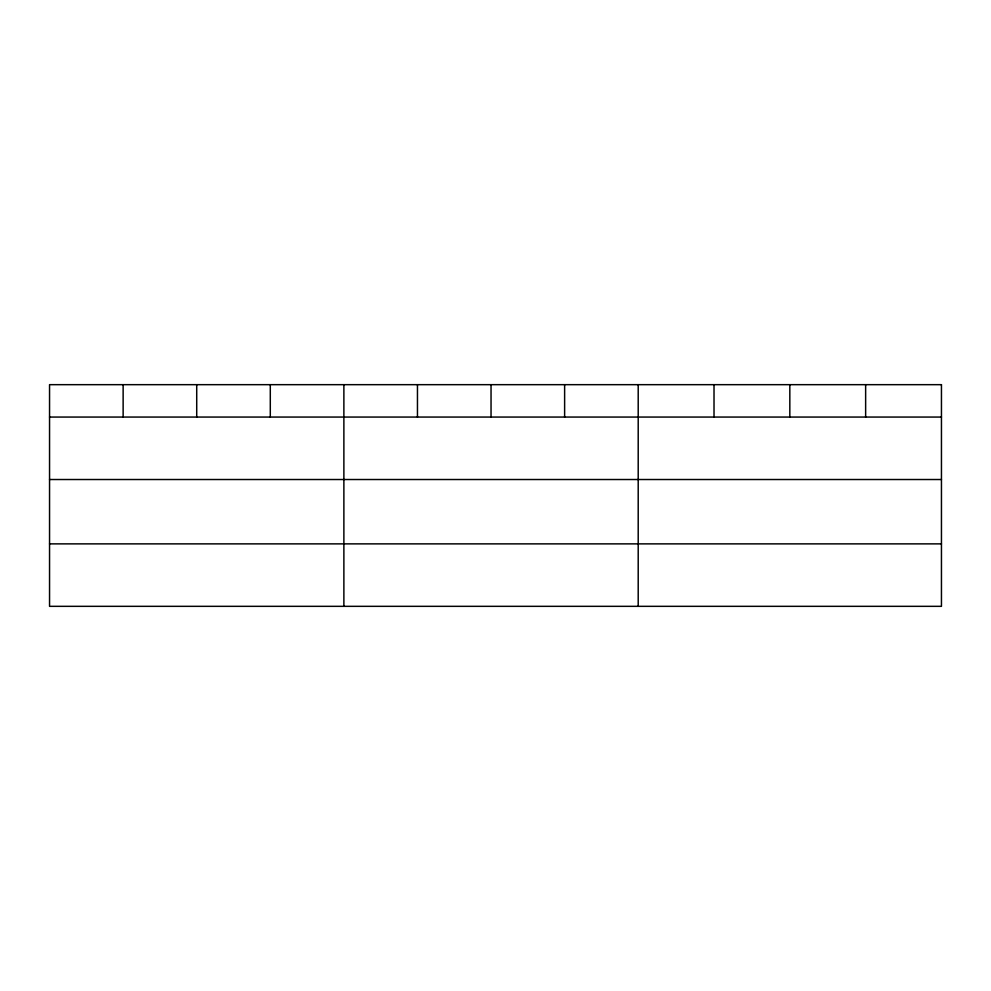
<?xml version="1.0" encoding="UTF-8"?>
<svg xmlns="http://www.w3.org/2000/svg" width="991" height="991" viewBox="0 0 991 991"><rect width="100%" height="100%" fill="white"/><g stroke="black" fill="none" stroke-linecap="round" stroke-linejoin="round"><path stroke-width="1.49" d="M49.55 417.062L941.45 417.062M49.55 479.52L941.45 479.52M49.55 543.873L941.45 543.873M865.638 384.669L865.638 417.062M789.827 384.669L789.827 417.062M714.015 384.669L714.015 417.062M638.204 384.669L638.204 606.331M564.622 384.669L564.622 417.062M491.04 384.669L491.04 417.062M417.459 384.669L417.459 417.062M343.877 384.669L343.877 606.331M270.295 384.669L270.295 417.062M196.714 384.669L196.714 417.062M123.132 384.669L123.132 417.062M941.45 384.669L49.55 384.669L49.55 606.331L941.45 606.331L941.45 384.669"/></g></svg>
